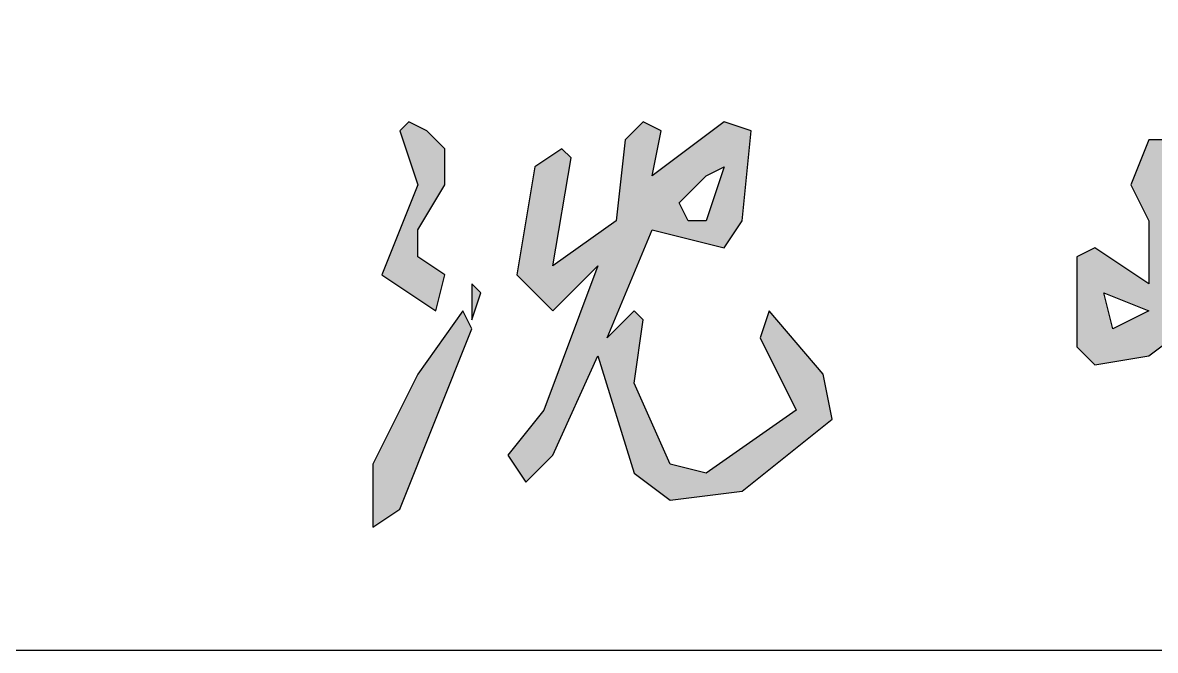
# Model space of a CAD drawing. Header units: millimetres. Extents: x 865974 to 875117, y 41124 to 44891.
# Drawn here: x 868501.38 to 868510.9, y 41163.1 to 41168.37 of the extents above; entities that cross this region are included whole.
import ezdxf

# ---------------------------------------------------------------- set-up
doc = ezdxf.new("R2010")
doc.units = ezdxf.units.MM
doc.header["$LTSCALE"] = 1000
doc.header["$MEASUREMENT"] = 0

msp = doc.modelspace()

# ---------------------------------------------------------------- hatches: boundary and pattern name
at = {"linetype": 'Continuous'}
h = msp.add_hatch(color=256, dxfattribs=at)
h.paths.add_polyline_path([(868511.7479, 41166.2557), (868511.7479, 41165.0457), (868511.8991, 41164.8188), (868512.126, 41164.8945), (868511.9747, 41165.3482), (868512.0504, 41166.8607), (868511.8235, 41166.9363), (868511.6722, 41166.4826), (868511.0672, 41166.1801), (868511.0672, 41167.3145), (868510.9916, 41167.3901), (868510.8404, 41167.3901), (868510.6891, 41167.012), (868510.8404, 41166.7095), (868510.8404, 41166.1801), (868510.3866, 41166.4826), (868510.2354, 41166.407), (868510.2354, 41165.6507), (868510.3866, 41165.4995), (868510.8404, 41165.5751)])
h.paths.add_polyline_path([(868510.8404, 41165.9532), (868510.5379, 41165.802), (868510.4622, 41166.1045)], flags=16)
h.paths.add_polyline_path([(868513.5629, 41167.5413), (868513.7141, 41167.9195), (868514.0166, 41168.0707), (868513.941, 41168.2976), (868513.7141, 41168.2976), (868513.5629, 41168.3732), (868513.4116, 41168.0707), (868513.1091, 41167.8438), (868512.8822, 41168.0707), (868512.731, 41167.9195), (868512.8066, 41167.6926), (868512.4285, 41167.4657), (868512.5041, 41167.2388), (868512.6554, 41167.2388), (868512.8822, 41167.4657), (868513.1847, 41167.1632)])
h.paths.add_polyline_path([(868514.3191, 41166.9363), (868514.3191, 41167.3145), (868514.2435, 41167.3901), (868513.6385, 41167.1632), (868512.6554, 41166.3313), (868512.6554, 41167.0876), (868512.4285, 41166.8607), (868512.4285, 41166.1801), (868512.6554, 41165.9532), (868513.336, 41166.6338), (868514.0166, 41167.012), (868513.7141, 41166.4826), (868513.7141, 41166.6338), (868513.4116, 41166.6338), (868513.4872, 41166.1045), (868512.8066, 41165.5751), (868512.8066, 41165.4238), (868513.0335, 41165.3482), (868513.4872, 41165.7263), (868513.5629, 41165.3482), (868513.336, 41165.3482), (868512.731, 41164.8945), (868512.8066, 41164.6676), (868513.4872, 41164.9701), (868513.5629, 41164.5163), (868513.7897, 41164.592), (868513.7897, 41165.2726), (868514.3191, 41164.8945), (868514.7729, 41164.7432), (868514.9997, 41164.7432), (868514.9997, 41164.9701), (868514.2435, 41165.2726), (868514.0166, 41165.4995), (868513.7897, 41165.4995), (868513.7897, 41165.9532), (868514.1679, 41166.3313), (868514.0922, 41166.5582)])
h = msp.add_hatch(color=256, dxfattribs=at)
h.paths.add_polyline_path([(868504.7004, 41166.407), (868504.7004, 41166.6338), (868504.9273, 41167.012), (868504.9273, 41167.3145), (868504.7761, 41167.4657), (868504.6248, 41167.5413), (868504.5492, 41167.4657), (868504.7004, 41167.012), (868504.3979, 41166.2557), (868504.8517, 41165.9532), (868504.9273, 41166.2557)])
h.paths.add_polyline_path([(868505.2298, 41166.1045), (868505.1542, 41166.1801), (868505.1542, 41165.8776)])
h.paths.add_polyline_path([(868505.1542, 41165.802), (868505.0786, 41165.9532), (868504.7004, 41165.4238), (868504.3223, 41164.6676), (868504.3223, 41164.1382), (868504.5492, 41164.2895)])
h.paths.add_polyline_path([(868506.6667, 41166.6338), (868507.2717, 41166.4826), (868507.4229, 41166.7095), (868507.4986, 41167.4657), (868507.2717, 41167.5413), (868506.6667, 41167.0876), (868506.7423, 41167.4657), (868506.5911, 41167.5413), (868506.4398, 41167.3901), (868506.3642, 41166.7095), (868505.8348, 41166.3313), (868505.9861, 41167.2388), (868505.9104, 41167.3145), (868505.6836, 41167.1632), (868505.5323, 41166.2557), (868505.8348, 41165.9532), (868506.2129, 41166.3313), (868505.7592, 41165.1213), (868505.4567, 41164.7432), (868505.6079, 41164.5163), (868505.8348, 41164.7432), (868506.2129, 41165.5751), (868506.5154, 41164.592), (868506.8179, 41164.3651), (868507.4229, 41164.4407), (868508.1792, 41165.0457), (868508.1036, 41165.4238), (868507.6498, 41165.9532), (868507.5742, 41165.7263), (868507.8767, 41165.1213), (868507.1204, 41164.592), (868506.8179, 41164.6676), (868506.5154, 41165.3482), (868506.5911, 41165.8776), (868506.5154, 41165.9532), (868506.2886, 41165.7263)])
h.paths.add_polyline_path([(868506.8936, 41166.8607), (868507.1204, 41167.0876), (868507.2717, 41167.1632), (868507.1204, 41166.7095), (868506.9692, 41166.7095)], flags=16)

# ---------------------------------------------------------------- linework, layer by layer
msp.add_line((868485.5843, 41163.1042), (868540.5843, 41163.1042))
at = {"linetype": 'Continuous', "elevation": 2318108.6225}
for points in [[(868504.7761, 41167.4657), (868504.6248, 41167.5413), (868504.5492, 41167.4657), (868504.7004, 41167.012), (868504.3979, 41166.2557), (868504.8517, 41165.9532), (868504.9273, 41166.2557), (868504.7004, 41166.407), (868504.7004, 41166.6338), (868504.9273, 41167.012), (868504.9273, 41167.3145), (868504.7761, 41167.4657)], [(868506.7423, 41167.4657), (868506.5911, 41167.5413), (868506.4398, 41167.3901), (868506.3642, 41166.7095), (868505.8348, 41166.3313), (868505.9861, 41167.2388), (868505.9104, 41167.3145), (868505.6836, 41167.1632), (868505.5323, 41166.2557), (868505.8348, 41165.9532), (868506.2129, 41166.3313), (868505.7592, 41165.1213), (868505.4567, 41164.7432), (868505.6079, 41164.5163), (868505.8348, 41164.7432), (868506.2129, 41165.5751), (868506.5154, 41164.592), (868506.8179, 41164.3651), (868507.4229, 41164.4407), (868508.1792, 41165.0457), (868508.1036, 41165.4238), (868507.6498, 41165.9532), (868507.5742, 41165.7263), (868507.8767, 41165.1213), (868507.1204, 41164.592), (868506.8179, 41164.6676), (868506.5154, 41165.3482), (868506.5911, 41165.8776), (868506.5154, 41165.9532), (868506.2886, 41165.7263), (868506.6667, 41166.6338), (868507.2717, 41166.4826), (868507.4229, 41166.7095), (868507.4986, 41167.4657), (868507.2717, 41167.5413), (868506.6667, 41167.0876), (868506.7423, 41167.4657)], [(868511.0672, 41167.3145), (868510.9916, 41167.3901), (868510.8404, 41167.3901), (868510.6891, 41167.012), (868510.8404, 41166.7095), (868510.8404, 41166.1801), (868510.3866, 41166.4826), (868510.2354, 41166.407), (868510.2354, 41165.6507), (868510.3866, 41165.4995), (868510.8404, 41165.5751), (868511.7479, 41166.2557), (868511.7479, 41165.0457), (868511.8991, 41164.8188), (868512.126, 41164.8945), (868511.9747, 41165.3482), (868512.0504, 41166.8607), (868511.8235, 41166.9363), (868511.6722, 41166.4826), (868511.0672, 41166.1801), (868511.0672, 41167.3145)], [(868507.1204, 41167.0876), (868507.2717, 41167.1632), (868507.1204, 41166.7095), (868506.9692, 41166.7095), (868506.8936, 41166.8607), (868507.1204, 41167.0876)], [(868505.2298, 41166.1045), (868505.1542, 41166.1801), (868505.1542, 41165.8776), (868505.2298, 41166.1045)], [(868510.4622, 41166.1045), (868510.8404, 41165.9532), (868510.5379, 41165.802), (868510.4622, 41166.1045)], [(868505.1542, 41165.802), (868505.0786, 41165.9532), (868504.7004, 41165.4238), (868504.3223, 41164.6676), (868504.3223, 41164.1382), (868504.5492, 41164.2895), (868505.1542, 41165.802)]]:
    msp.add_lwpolyline(points, dxfattribs=at)

doc.saveas('drawing.dxf')
